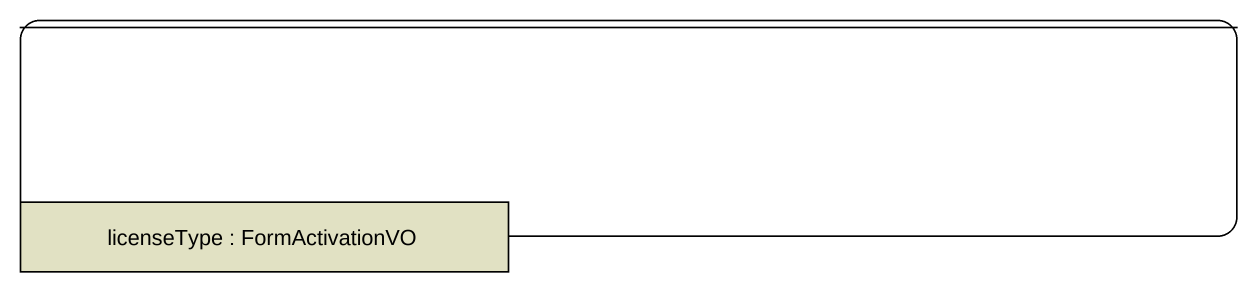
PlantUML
@startuml
hide empty description
state " " as state1 {
  state "licenseType : FormActivationVO" as licenseType <<object>> #E1E1C3
}
@enduml
